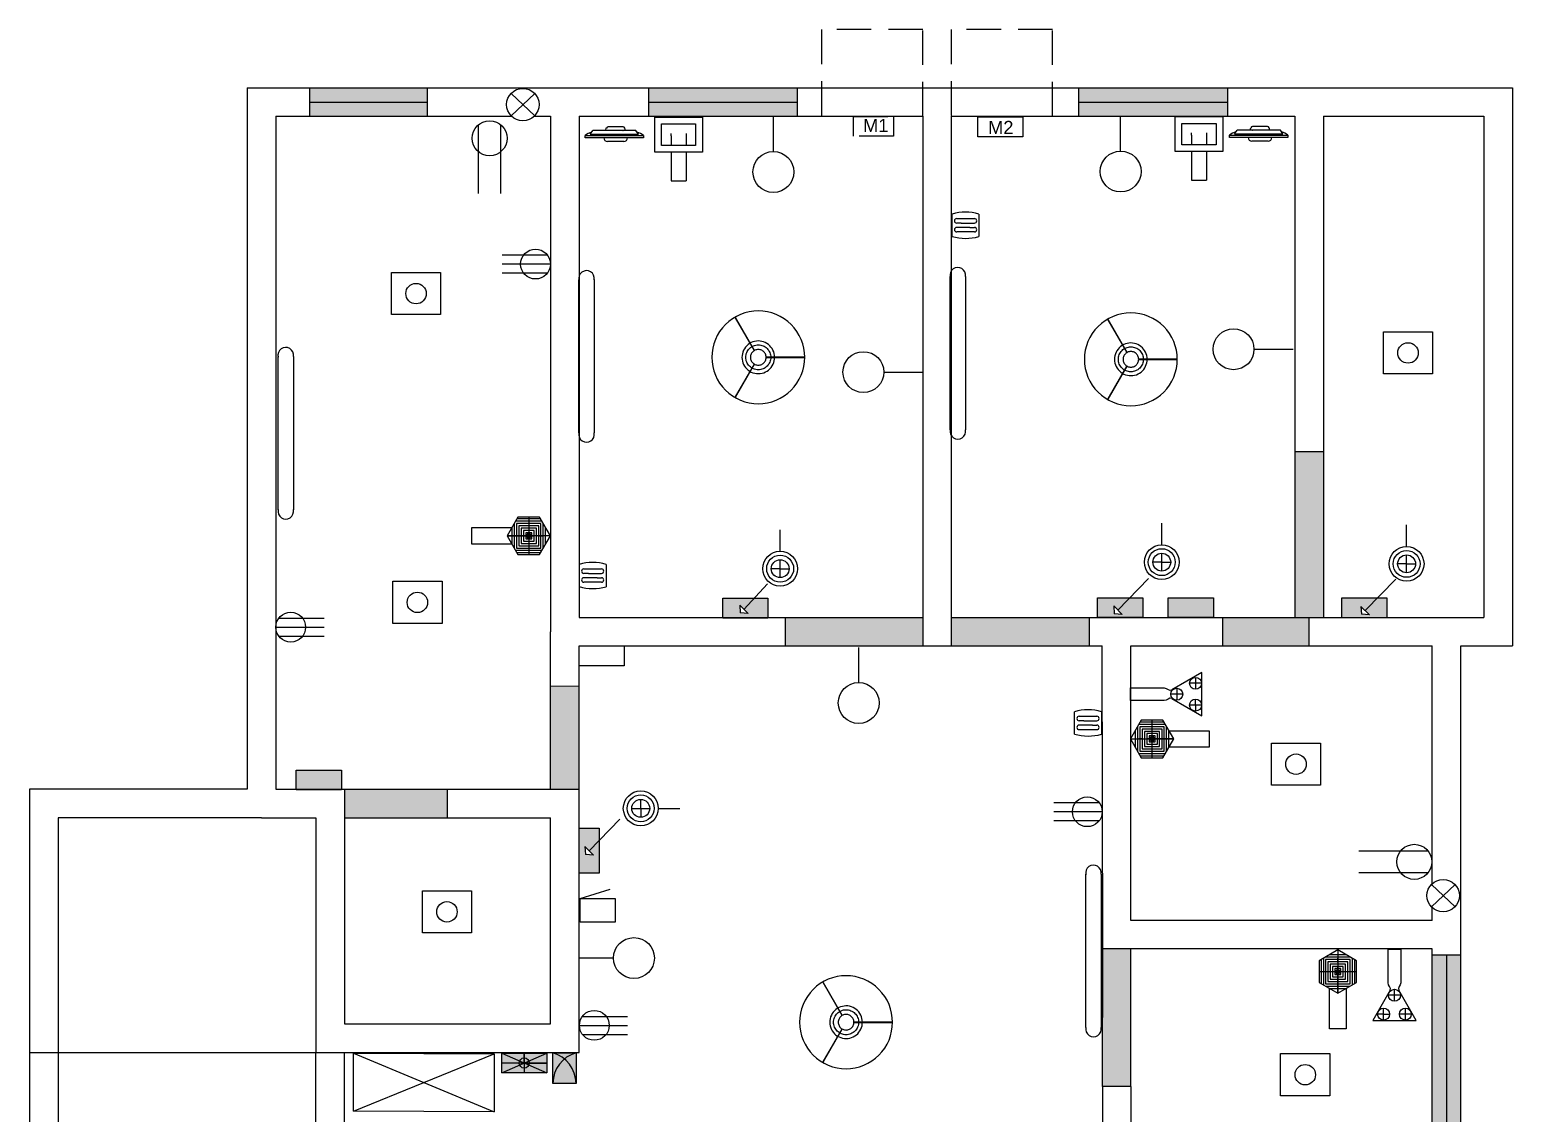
# Model space of a CAD drawing. Header units: feet. Extents: x 388 to 448, y -10 to 242.
# Drawn here: x 397.69 to 440.84, y 209.99 to 241.53 of the extents above; entities that cross this region are included whole.
import ezdxf

# ---------------------------------------------------------------- set-up
doc = ezdxf.new("R2010")
doc.units = ezdxf.units.FT
doc.header["$MEASUREMENT"] = 0
doc.linetypes.add('CENTER2', pattern=[1.125, 0.75, -0.125, 0.125, -0.125])
doc.linetypes.add('DASHEDX2', pattern=[1.5, 1, -0.5])
doc.styles.get("Standard").update_dxf_attribs({"font": 'arial.ttf'})

# ---------------------------------------------------------------- blocks, each defined once
blk = doc.blocks.new('FRISBI_PL')
for points in [[(-29.56, -2.91), (-29.13, -5.79), (-28.42, -8.62), (-27.44, -11.37), (-26.19, -14), (-24.7, -16.5), (-22.96, -18.84), (-21, -21), (-18.84, -22.96), (-16.5, -24.7), (-14, -26.19), (-11.37, -27.44), (-8.62, -28.42), (-5.79, -29.13), (-2.91, -29.56), (0, -29.7), (2.91, -29.56), (5.79, -29.13), (8.62, -28.42), (11.37, -27.44), (14, -26.19), (16.5, -24.7), (18.84, -22.96), (21, -21), (22.96, -18.84), (24.7, -16.5), (26.19, -14), (27.44, -11.37), (28.42, -8.62), (29.13, -5.79), (29.56, -2.91), (29.7, 0), (29.56, 2.91), (29.13, 5.79), (28.42, 8.62), (27.44, 11.37), (26.19, 14), (24.7, 16.5), (22.96, 18.84), (21, 21), (18.84, 22.96), (16.5, 24.7), (14, 26.19), (11.37, 27.44), (8.62, 28.42), (5.79, 29.13), (2.91, 29.56), (0, 29.7), (-2.91, 29.56), (-5.79, 29.13), (-8.62, 28.42), (-11.37, 27.44), (-14, 26.19), (-16.5, 24.7), (-18.84, 22.96), (-21, 21), (-22.96, 18.84), (-24.7, 16.5), (-26.19, 14), (-27.44, 11.37), (-28.42, 8.62), (-29.13, 5.79), (-29.56, 2.91), (-29.7, 0)], [(-5.01, 0), (-4.97, -0.56), (-4.88, -1.11), (-4.72, -1.65), (-4.51, -2.17), (-4.24, -2.66), (-3.91, -3.12), (-3.54, -3.54), (-3.12, -3.91), (-2.66, -4.24), (-2.17, -4.51), (-1.65, -4.72), (-1.11, -4.88), (-0.56, -4.97), (0, -5.01), (0.56, -4.97), (1.11, -4.88), (1.65, -4.72), (2.17, -4.51), (2.66, -4.24), (3.12, -3.91), (3.54, -3.54), (3.91, -3.12), (4.24, -2.66), (4.51, -2.17), (4.72, -1.65), (4.88, -1.11), (4.97, -0.56), (5.01, 0), (4.97, 0.56), (4.88, 1.11), (4.72, 1.65), (4.51, 2.17), (4.24, 2.66), (3.91, 3.12), (3.54, 3.54), (3.12, 3.91), (2.66, 4.24), (2.17, 4.51), (1.65, 4.72), (1.11, 4.88), (0.56, 4.97), (0, 5.01), (-0.56, 4.97), (-1.11, 4.88), (-1.65, 4.72), (-2.17, 4.51), (-2.66, 4.24), (-3.12, 3.91), (-3.54, 3.54), (-3.91, 3.12), (-4.24, 2.66), (-4.51, 2.17), (-4.72, 1.65), (-4.88, 1.11), (-4.97, 0.56)]]:
    blk.add_lwpolyline(points, close=True)
for points in [[(-2.41, 4.38), (-14.55, 25.41), (-14.56, 25.42), (-14.57, 25.43), (-14.59, 25.44), (-14.6, 25.45), (-14.62, 25.45), (-14.64, 25.45), (-14.65, 25.45), (-14.67, 25.44), (-14.69, 25.44), (-14.7, 25.43), (-14.71, 25.42), (-14.72, 25.4), (-14.73, 25.39), (-14.74, 25.37), (-14.74, 25.35), (-14.74, 25.34), (-14.73, 25.32), (-14.73, 25.31), (-2.59, 4.28)], [(10.44, 0.1), (10.37, 1.23), (10.16, 2.38), (9.83, 3.51), (9.38, 4.59), (8.8, 5.61), (8.12, 6.56), (7.34, 7.43), (6.46, 8.2), (5.5, 8.87), (4.47, 9.43), (3.39, 9.87), (2.26, 10.19), (1.11, 10.38), (-0.06, 10.44), (-1.23, 10.37), (-2.38, 10.16), (-3.51, 9.83), (-4.59, 9.38), (-5.12, 9.08)], [(-10.38, 1.11), (-10.44, -0.06), (-10.37, -1.23), (-10.16, -2.38), (-9.83, -3.51), (-9.38, -4.59), (-8.8, -5.61), (-8.12, -6.56), (-7.34, -7.43), (-6.46, -8.2), (-5.5, -8.87), (-5.3, -8.98)], [(-5.3, 8.98), (-5.61, 8.8), (-6.56, 8.12), (-7.43, 7.34), (-8.2, 6.46), (-8.87, 5.5), (-9.43, 4.47), (-9.87, 3.39), (-10.19, 2.26), (-10.38, 1.11)], [(-8, 0), (-7.96, 0.78), (-7.84, 1.56), (-7.65, 2.32), (-7.39, 3.06), (-7.05, 3.77), (-6.65, 4.44), (-6.18, 5.07), (-5.65, 5.65), (-5.07, 6.18), (-4.44, 6.65), (-4.08, 6.87)], [(-4.08, -6.87), (-4.44, -6.65), (-5.07, -6.18), (-5.65, -5.65), (-6.18, -5.07), (-6.65, -4.44), (-7.05, -3.77), (-7.39, -3.06), (-7.65, -2.32), (-7.84, -1.56), (-7.96, -0.78), (-8, 0)], [(-3.91, 6.97), (-3.77, 7.05), (-3.06, 7.39), (-2.32, 7.65), (-1.56, 7.84), (-0.78, 7.96), (0, 8), (0.78, 7.96), (1.56, 7.84), (2.32, 7.65), (3.06, 7.39), (3.77, 7.05), (4.44, 6.65), (5.07, 6.18), (5.65, 5.65), (6.18, 5.07), (6.65, 4.44), (7.05, 3.77), (7.39, 3.06), (7.65, 2.32), (7.84, 1.56), (7.96, 0.78), (7.99, 0.1)], [(5, -0.1), (29.28, -0.1), (29.3, -0.1), (29.31, -0.09), (29.33, -0.09), (29.34, -0.08), (29.35, -0.06), (29.36, -0.05), (29.37, -0.03), (29.37, -0.02), (29.37, 0), (29.37, 0.02), (29.37, 0.03), (29.36, 0.05), (29.35, 0.06), (29.34, 0.08), (29.33, 0.09), (29.31, 0.09), (29.3, 0.1), (29.28, 0.1), (5, 0.1)], [(-2.59, -4.28), (-14.73, -25.31), (-14.73, -25.32), (-14.74, -25.34), (-14.74, -25.35), (-14.74, -25.37), (-14.73, -25.39), (-14.72, -25.4), (-14.71, -25.42), (-14.7, -25.43), (-14.69, -25.44), (-14.67, -25.44), (-14.65, -25.45), (-14.64, -25.45), (-14.62, -25.45), (-14.6, -25.45), (-14.59, -25.44), (-14.57, -25.43), (-14.56, -25.42), (-14.55, -25.41), (-2.41, -4.38)], [(-5.12, -9.08), (-4.47, -9.43), (-3.39, -9.87), (-2.26, -10.19), (-1.11, -10.38), (0.06, -10.44), (1.23, -10.37), (2.38, -10.16), (3.51, -9.83), (4.59, -9.38), (5.61, -8.8), (6.56, -8.12), (7.43, -7.34), (8.2, -6.46), (8.87, -5.5), (9.43, -4.47), (9.87, -3.39), (10.19, -2.26), (10.38, -1.11), (10.43, -0.1)], [(7.99, -0.1), (7.96, -0.78), (7.84, -1.56), (7.65, -2.32), (7.39, -3.06), (7.05, -3.77), (6.65, -4.44), (6.18, -5.07), (5.65, -5.65), (5.07, -6.18), (4.44, -6.65), (3.77, -7.05), (3.06, -7.39), (2.32, -7.65), (1.56, -7.84), (0.78, -7.96), (0, -8), (-0.78, -7.96), (-1.56, -7.84), (-2.32, -7.65), (-3.06, -7.39), (-3.77, -7.05), (-3.91, -6.97)]]:
    blk.add_lwpolyline(points)
blk = doc.blocks.new('Tv 05_top_cad-block.com')
at = {"color": 0, "lineweight": -2}
blk.add_line((276, -50), (-311, -50), dxfattribs=at)
for points in [[(101, 0), (-101, 0)], [(-345, -100), (-311, -50)], [(-345, -100), (311, -100)], [(-134, -50), (-126, -18)], [(110, -200), (-110, -200)], [(134, -50), (126, -18)], [(311, -100), (276, -50)]]:
    blk.add_lwpolyline(points, dxfattribs=at)
blk.add_lwpolyline([(-412, -120), (378, -120), (378, -150), (-412, -150)], close=True, dxfattribs=at)
for centre, radius, start, end in [((-101, -25), 25, 90, 164.7609), ((101, -25), 25, 15.2391, 90), ((-285, -257), 187, 103.3665, 132.9123), ((-110, -150), 50, 180, 270), ((-101, -25), 25, 266.5195, 273.4805), ((101, -25), 25, 266.5195, 273.4805), ((110, -150), 50, 270, 0), ((250, -257), 187, 47.0877, 76.6335)]:
    blk.add_arc(centre, radius, start, end, dxfattribs=at)
blk = doc.blocks.new('*U49')
at = {"color": 0, "linetype": 'CENTER2', "transparency": 16777216}
blk.add_line((0, -0.539), (0, 0.539), dxfattribs=at)
blk = doc.blocks.new('*U50')
at = {"color": 0, "linetype": 'CENTER2', "transparency": 16777216}
blk.add_line((0.539, 0), (-0.539, 0), dxfattribs=at)
blk = doc.blocks.new('*U51')
at = {"color": 0, "linetype": 'CENTER2', "transparency": 16777216}
blk.add_line((-0.539, 0), (0.539, 0), dxfattribs=at)

msp = doc.modelspace()

# ---------------------------------------------------------------- hatches: boundary and pattern name
at = {"linetype": 'Continuous', "true_color": 0x58ba48}
h = msp.add_hatch(color=85, dxfattribs=at)
h.dxf.hatch_style = 1
h.paths.add_polyline_path([(439.336, 196.8), (438.921, 196.8), (438.921, 189.681), (439.336, 189.681)])
h.paths.add_polyline_path([(438.921, 196.8), (438.506, 196.8), (438.506, 189.681), (438.921, 189.681)])
h.paths.add_polyline_path([(437.339, 177.118), (430.91, 177.118), (430.91, 176.703), (437.339, 176.703)])
h.paths.add_polyline_path([(437.339, 176.703), (430.91, 176.703), (430.91, 176.288), (437.339, 176.288)])
h.paths.add_polyline_path([(405.302, 177.118), (402.266, 177.118), (399.837, 177.116), (399.837, 177.118), (399.104, 177.118), (399.104, 176.702), (405.302, 176.705)])
h.paths.add_polyline_path([(405.302, 176.705), (399.104, 176.702), (399.104, 176.288), (405.302, 176.288)])
h.paths.add_polyline_path([(414.738, 177.118), (410.572, 177.118), (410.572, 177.107), (409.183, 177.107), (408.832, 177.109), (408.832, 176.703), (414.738, 176.703)])
h.paths.add_polyline_path([(414.738, 176.703), (408.832, 176.703), (408.832, 176.288), (414.738, 176.288)])
h.paths.add_polyline_path([(409.25, 239.842), (405.834, 239.842), (405.834, 239.427), (409.25, 239.427)])
h.paths.add_polyline_path([(409.25, 239.427), (405.834, 239.427), (405.834, 239.012), (409.25, 239.012)])
h.paths.add_polyline_path([(420.022, 239.842), (415.701, 239.842), (415.701, 239.427), (420.022, 239.427)])
h.paths.add_polyline_path([(420.022, 239.427), (415.701, 239.427), (415.701, 239.012), (420.022, 239.012)])
h.paths.add_polyline_path([(432.56, 239.842), (428.221, 239.842), (428.221, 239.427), (432.56, 239.427)])
h.paths.add_polyline_path([(432.56, 239.427), (428.221, 239.427), (428.221, 239.012), (432.56, 239.012)])
h.paths.add_polyline_path([(439.336, 214.597), (438.921, 214.597), (438.921, 206.956), (439.336, 206.956)])
h.paths.add_polyline_path([(438.921, 214.597), (438.506, 214.597), (438.506, 206.956), (438.921, 206.956)])
at = {"linetype": 'Continuous', "true_color": 0x939598}
h = msp.add_hatch(color=252, dxfattribs=at)
h.dxf.hatch_style = 1
h.paths.add_polyline_path([(434.506, 224.426), (435.336, 224.426), (435.336, 229.243), (434.506, 229.243)])
h.paths.add_polyline_path([(432.407, 224.426), (432.407, 223.596), (434.921, 223.596), (434.921, 224.426)])
at = {"linetype": 'Continuous', "true_color": 0x735b54}
h = msp.add_hatch(color=37, dxfattribs=at)
h.dxf.hatch_style = 1
h.paths.add_polyline_path([(412.057, 203.54), (410.741, 203.54), (410.741, 202.963), (412.057, 202.963)])
h.paths.add_polyline_path([(428.892, 206.876), (428.315, 206.876), (428.315, 205.56), (428.892, 205.56)])
h.paths.add_polyline_path([(433.942, 207.358), (432.625, 207.358), (432.625, 206.781), (433.942, 206.781)])
h.paths.add_polyline_path([(427.097, 186.146), (426.52, 186.146), (426.52, 184.83), (427.097, 184.83)])
h.paths.add_polyline_path([(419.824, 190.201), (419.247, 190.201), (419.247, 189.66), (419.566, 189.439), (419.667, 189.58), (419.687, 189.352), (419.465, 189.298), (419.566, 189.439), (419.247, 189.66), (419.247, 188.885), (419.824, 188.885)])
h.paths.add_polyline_path([(414.973, 202.098), (413.657, 202.098), (413.657, 201.52), (413.879, 201.52), (414.259, 201.897), (414.139, 202.022), (414.367, 202), (414.379, 201.772), (414.259, 201.897), (413.879, 201.52), (414.973, 201.52)])
h.paths.add_polyline_path([(406.007, 204.256), (405.43, 204.256), (405.43, 202.94), (406.007, 202.94)])
h.paths.add_polyline_path([(436.911, 224.995), (435.871, 224.995), (435.871, 224.426), (437.187, 224.426), (437.187, 224.995), (436.911, 224.995), (436.551, 224.625), (436.674, 224.502), (436.446, 224.52), (436.429, 224.748), (436.551, 224.625)])
h.paths.add_polyline_path([(432.135, 225), (430.819, 225), (430.819, 224.426), (432.135, 224.426)])
h.paths.add_polyline_path([(430.079, 225), (429.707, 225), (429.358, 224.64), (429.48, 224.517), (429.252, 224.535), (429.236, 224.763), (429.358, 224.64), (429.707, 225), (428.763, 225), (428.763, 224.426), (430.079, 224.426)])
h.paths.add_polyline_path([(418.349, 224.784), (418.471, 224.66), (418.773, 224.988), (417.856, 224.988), (417.856, 224.426), (419.172, 224.426), (419.172, 224.988), (418.773, 224.988), (418.471, 224.66), (418.592, 224.537), (418.364, 224.556)])
h.paths.add_polyline_path([(406.761, 219.983), (405.445, 219.983), (405.445, 219.426), (406.761, 219.426)])
h.paths.add_polyline_path([(414.258, 218.297), (413.68, 218.297), (413.68, 216.98), (414.258, 216.98), (414.258, 217.932), (413.968, 217.635), (414.091, 217.512), (413.863, 217.529), (413.846, 217.758), (413.968, 217.635), (414.258, 217.932)])
h.paths.add_polyline_path([(430.001, 197.103), (428.685, 197.103), (428.685, 196.526), (429.016, 196.526), (429.226, 196.752), (429.101, 196.872), (429.329, 196.859), (429.351, 196.632), (429.226, 196.752), (429.016, 196.526), (430.001, 196.526)])
at = {"linetype": 'Continuous', "true_color": 0x939598}
h = msp.add_hatch(color=252, dxfattribs=at)
h.dxf.hatch_style = 1
h.paths.add_polyline_path([(428.52, 223.596), (428.52, 224.426), (424.506, 224.426), (424.506, 223.596)])
h.paths.add_polyline_path([(419.675, 224.426), (419.675, 223.596), (423.676, 223.596), (423.676, 224.426)])
h = msp.add_hatch(color=252, dxfattribs=at)
h.dxf.hatch_style = 1
h.paths.add_polyline_path([(412.846, 219.426), (413.676, 219.426), (413.676, 222.434), (412.846, 222.425)])
h.paths.add_polyline_path([(409.847, 218.596), (409.847, 219.426), (406.846, 219.426), (406.846, 218.596)])
at = {"linetype": 'DASHEDX2', "true_color": 0x939598}
h = msp.add_hatch(color=252, dxfattribs=at)
h.dxf.hatch_style = 1
h.paths.add_polyline_path([(426.506, 189.118), (425.676, 189.118), (425.676, 186.617), (426.506, 186.617)])
h.paths.add_polyline_path([(429.736, 214.778), (428.922, 214.778), (428.906, 210.777), (429.736, 210.777)])
at = {"linetype": 'Continuous', "true_color": 0x727430}
h = msp.add_hatch(color=67, dxfattribs=at)
h.dxf.hatch_style = 1
h.paths.add_polyline_path([(412.081, 211.747), (411.423, 211.747), (411.946, 211.518, -0.297702), (412.081, 211.606)])
h.paths.add_polyline_path([(412.739, 211.747), (412.217, 211.518, -0.103722), (412.229, 211.458), (412.739, 211.458)])
h.paths.add_polyline_path([(412.739, 211.747), (412.081, 211.747), (412.081, 211.606, -0.297702), (412.217, 211.518)])
h.paths.add_polyline_path([(412.217, 211.399, -0.297702), (412.081, 211.31), (412.081, 211.169), (412.739, 211.169)])
h.paths.add_polyline_path([(412.739, 211.458), (412.229, 211.458, -0.103722), (412.217, 211.399), (412.739, 211.169)])
h.paths.add_polyline_path([(412.081, 211.31, -0.297702), (411.946, 211.399), (411.423, 211.169), (412.081, 211.169)])
h.paths.add_polyline_path([(411.946, 211.399, -0.103722), (411.933, 211.458), (411.423, 211.458), (411.423, 211.169)])
h.paths.add_polyline_path([(411.423, 211.747), (411.423, 211.458), (411.933, 211.458, -0.103722), (411.946, 211.518)])
h.paths.add_polyline_path([(412.081, 211.606), (412.081, 211.458), (412.217, 211.518, 0.297702)])
h.paths.add_polyline_path([(412.229, 211.458), (412.081, 211.458), (412.217, 211.399, 0.103722)])
h.paths.add_polyline_path([(412.217, 211.518), (412.081, 211.458), (412.229, 211.458, 0.103722)])
h.paths.add_polyline_path([(412.081, 211.606, 0.297702), (411.946, 211.518), (412.081, 211.458)])
h.paths.add_polyline_path([(411.946, 211.518, 0.103722), (411.933, 211.458), (412.081, 211.458)])
h.paths.add_polyline_path([(412.081, 211.458), (411.933, 211.458, 0.103722), (411.946, 211.399)])
h.paths.add_polyline_path([(412.081, 211.458), (411.946, 211.399, 0.297702), (412.081, 211.31)])
h.paths.add_polyline_path([(412.217, 211.399), (412.081, 211.458), (412.081, 211.31, 0.297702)])
at = {"linetype": 'Continuous', "true_color": 0x7aafdf}
h = msp.add_hatch(color=143, dxfattribs=at)
h.dxf.hatch_style = 1
h.paths.add_polyline_path([(413.251, 211.577, 0.104018), (412.915, 211.752), (412.915, 210.866, -0.224337)])
h.paths.add_polyline_path([(413.251, 211.577, 0.224337), (412.915, 210.866), (413.586, 210.866, 0.224337)])
h.paths.add_polyline_path([(413.586, 211.752, 0.104018), (413.251, 211.577, -0.224337), (413.586, 210.866)])
h.paths.add_polyline_path([(413.586, 211.752), (412.915, 211.752, -0.104018), (413.251, 211.577, -0.104018)])

# ---------------------------------------------------------------- linework, layer by layer
at = {"linetype": 'DASHEDX2'}
for p, q in [((423.676, 241.535), (420.727, 241.535)), ((420.727, 241.535), (420.727, 239.012)), ((423.676, 239.012), (423.676, 241.535)), ((427.455, 241.535), (424.506, 241.535)), ((424.506, 241.535), (424.506, 239.012)), ((427.455, 239.012), (427.455, 241.535))]:
    msp.add_line(p, q, dxfattribs=at)
for p, q in [((404.016, 239.842), (413.261, 239.842)), ((404.016, 239.842), (404.016, 219.426)), ((413.261, 239.842), (424.091, 239.842)), ((424.091, 239.842), (434.921, 239.842)), ((434.921, 239.842), (440.836, 239.842)), ((440.836, 239.842), (440.836, 223.596)), ((404.846, 239.012), (411.714, 239.012)), ((404.846, 239.012), (404.846, 219.426)), ((412.366, 239.012), (412.846, 239.012)), ((412.846, 239.012), (412.846, 224.011)), ((413.676, 239.012), (423.676, 239.012)), ((413.676, 239.012), (413.676, 224.426)), ((423.676, 239.012), (423.676, 223.596)), ((424.506, 239.012), (434.506, 239.012)), ((424.506, 239.012), (424.506, 223.596)), ((434.506, 239.012), (434.506, 224.426)), ((435.336, 239.012), (440.006, 239.012)), ((435.336, 239.012), (435.336, 224.426)), ((440.006, 239.012), (440.006, 224.426)), ((435.336, 229.243), (434.506, 229.243)), ((413.676, 224.426), (423.676, 224.426)), ((419.675, 224.426), (419.675, 223.596)), ((424.506, 224.426), (428.52, 224.426)), ((428.52, 224.426), (432.407, 224.426)), ((428.52, 224.426), (428.52, 223.596)), ((432.407, 224.426), (440.006, 224.426)), ((432.407, 223.596), (432.407, 224.426)), ((434.921, 224.426), (440.006, 224.426)), ((434.921, 223.596), (434.921, 224.426)), ((412.846, 219.426), (412.846, 224.011)), ((413.676, 223.596), (428.52, 223.596)), ((413.676, 219.426), (413.676, 223.596)), ((423.676, 223.596), (424.506, 223.596)), ((428.52, 223.596), (428.899, 223.596)), ((428.922, 214.778), (428.899, 223.596)), ((429.736, 215.608), (429.736, 223.596)), ((429.736, 223.596), (432.407, 223.596)), ((432.407, 223.596), (438.506, 223.596)), ((438.506, 216.628), (438.506, 223.596)), ((439.336, 215.193), (439.336, 223.596)), ((439.336, 223.596), (440.836, 223.596)), ((412.846, 222.425), (413.676, 222.434)), ((397.686, 219.426), (397.686, 212.181)), ((404.016, 219.426), (397.686, 219.426)), ((404.846, 219.426), (406.846, 219.426)), ((406.846, 219.426), (406.846, 212.596)), ((406.846, 219.426), (413.676, 219.426)), ((409.847, 218.596), (409.847, 219.426)), ((413.676, 211.766), (413.676, 219.426)), ((398.516, 218.596), (398.516, 212.181)), ((404.431, 218.596), (398.516, 218.596)), ((404.431, 218.596), (406.016, 218.596)), ((406.016, 218.596), (406.016, 211.766)), ((406.846, 218.596), (412.846, 218.596)), ((412.846, 212.596), (412.846, 218.596)), ((438.506, 215.608), (438.506, 216.032)), ((438.506, 215.608), (429.736, 215.608)), ((439.336, 206.363), (439.336, 215.193)), ((438.506, 214.778), (428.922, 214.778)), ((438.506, 206.778), (438.506, 214.778)), ((406.846, 212.596), (412.846, 212.596)), ((397.686, 212.181), (397.686, 202.521)), ((398.516, 212.181), (398.516, 202.521)), ((397.686, 211.766), (413.676, 211.766)), ((406.016, 202.948), (406.016, 211.766)), ((406.846, 202.948), (406.846, 211.766)), ((428.906, 210.777), (428.906, 197.948)), ((429.736, 210.777), (428.906, 210.777)), ((429.736, 210.777), (429.736, 197.948))]:
    msp.add_line(p, q)
at = {"linetype": 'Continuous'}
for p, q in [((405.834, 239.842), (405.834, 239.012)), ((409.25, 239.842), (409.25, 239.012)), ((411.696, 239.677), (412.384, 239.03)), ((411.696, 239.03), (412.384, 239.677)), ((415.701, 239.012), (415.701, 239.842)), ((420.022, 239.842), (420.022, 239.012)), ((428.221, 239.012), (428.221, 239.842)), ((432.56, 239.012), (432.56, 239.842)), ((405.834, 239.427), (409.25, 239.427)), ((415.701, 239.427), (420.022, 239.427)), ((428.221, 239.427), (432.56, 239.427)), ((419.331, 237.988), (419.331, 239.012)), ((429.437, 238.001), (429.437, 239.012)), ((416.353, 238.445), (416.353, 238.167)), ((416.791, 238.445), (416.791, 238.167)), ((431.498, 238.46), (431.498, 238.182)), ((431.935, 238.46), (431.935, 238.182)), ((416.353, 237.969), (416.353, 237.138)), ((416.791, 237.969), (416.791, 237.138)), ((431.498, 237.984), (431.498, 237.153)), ((431.935, 237.984), (431.935, 237.153)), ((416.353, 237.138), (416.791, 237.138)), ((431.498, 237.153), (431.935, 237.153)), ((424.797, 235.904), (424.666, 235.904)), ((424.797, 235.778), (424.666, 235.778)), ((425.049, 235.904), (425.181, 235.904)), ((425.049, 235.778), (425.181, 235.778)), ((412.754, 234.974), (411.438, 234.974)), ((412.842, 234.712), (411.438, 234.712)), ((412.754, 234.45), (411.438, 234.45)), ((433.317, 232.232), (434.461, 232.232)), ((422.546, 231.567), (423.69, 231.567)), ((412.211, 227.349), (412.211, 226.256)), ((419.527, 226.352), (419.527, 226.98)), ((430.633, 226.543), (430.633, 227.172)), ((437.758, 226.493), (437.758, 227.122)), ((412.842, 226.803), (411.58, 226.803)), ((430.633, 226.036), (430.633, 226.296)), ((437.758, 225.986), (437.758, 226.246)), ((413.946, 225.709), (413.815, 225.709)), ((414.198, 225.709), (414.33, 225.709)), ((419.527, 225.845), (419.267, 225.845)), ((419.527, 225.845), (419.527, 226.104)), ((419.527, 225.585), (419.527, 225.845)), ((419.527, 225.845), (419.787, 225.845)), ((430.633, 226.036), (430.373, 226.036)), ((430.633, 225.776), (430.633, 226.036)), ((430.633, 226.036), (430.893, 226.036)), ((437.758, 225.986), (437.498, 225.986)), ((437.758, 225.726), (437.758, 225.986)), ((437.758, 225.986), (438.018, 225.986)), ((413.946, 225.583), (413.815, 225.583)), ((414.198, 225.583), (414.33, 225.583)), ((419.158, 225.406), (418.471, 224.66)), ((430.249, 225.557), (429.358, 224.64)), ((437.442, 225.542), (436.551, 224.625)), ((404.937, 224.406), (406.253, 224.406)), ((418.592, 224.537), (418.349, 224.784)), ((418.349, 224.784), (418.364, 224.556)), ((418.592, 224.537), (418.364, 224.556)), ((429.48, 224.517), (429.236, 224.763)), ((429.236, 224.763), (429.252, 224.535)), ((429.48, 224.517), (429.252, 224.535)), ((436.674, 224.502), (436.429, 224.748)), ((436.429, 224.748), (436.446, 224.52)), ((436.674, 224.502), (436.446, 224.52)), ((404.849, 224.144), (406.253, 224.144)), ((404.937, 223.882), (406.253, 223.882)), ((421.814, 222.532), (421.814, 223.556)), ((431.616, 222.683), (431.616, 222.335)), ((431.068, 222.366), (431.068, 222.018)), ((431.79, 222.509), (431.442, 222.509)), ((431.242, 222.192), (430.894, 222.192)), ((431.79, 221.875), (431.442, 221.875)), ((431.616, 221.875), (431.616, 222.049)), ((431.616, 221.875), (431.616, 221.702)), ((428.361, 221.418), (428.229, 221.418)), ((428.613, 221.418), (428.745, 221.418)), ((430.351, 220.344), (430.351, 221.436)), ((428.361, 221.292), (428.229, 221.292)), ((428.613, 221.292), (428.745, 221.292)), ((429.72, 220.89), (430.982, 220.89)), ((415.211, 218.87), (415.47, 218.87)), ((415.47, 218.87), (415.47, 219.13)), ((415.47, 218.87), (415.73, 218.87)), ((415.47, 218.87), (415.47, 218.61)), ((415.978, 218.87), (416.606, 218.87)), ((428.812, 219.032), (427.496, 219.032)), ((428.9, 218.771), (427.496, 218.771)), ((414.859, 218.551), (413.968, 217.635)), ((428.812, 218.509), (427.496, 218.509)), ((414.091, 217.512), (413.846, 217.758)), ((413.846, 217.758), (413.863, 217.529)), ((414.091, 217.512), (413.863, 217.529)), ((438.479, 216.653), (439.167, 216.006)), ((438.479, 216.006), (439.167, 216.653)), ((413.703, 216.247), (414.585, 216.513)), ((414.675, 214.513), (413.676, 214.513)), ((428.906, 210.777), (428.922, 214.778)), ((429.736, 210.777), (429.736, 214.778)), ((435.759, 214.748), (435.759, 213.486)), ((439.336, 214.597), (438.506, 214.597)), ((438.921, 214.597), (438.921, 206.956)), ((435.212, 214.117), (436.305, 214.117)), ((437.406, 213.255), (437.406, 213.603)), ((437.58, 213.429), (437.232, 213.429)), ((413.772, 212.816), (415.088, 212.816)), ((437.089, 212.88), (436.915, 212.88)), ((437.089, 212.706), (437.089, 213.054)), ((437.089, 212.88), (437.263, 212.88)), ((437.896, 212.88), (437.548, 212.88)), ((437.722, 212.706), (437.722, 213.054)), ((413.684, 212.554), (415.088, 212.554)), ((413.772, 212.292), (415.088, 212.292)), ((407.114, 211.74), (411.206, 210.037)), ((407.114, 210.053), (411.206, 211.725)), ((411.423, 211.169), (412.739, 211.747)), ((411.423, 211.747), (412.739, 211.169)), ((412.739, 211.458), (411.423, 211.458)), ((412.081, 211.458), (412.081, 211.747)), ((412.081, 211.747), (412.081, 211.169)), ((412.081, 211.458), (412.739, 211.458))]:
    msp.add_line(p, q, dxfattribs=at)
for points in [[(410.753, 236.763), (410.753, 238.773)], [(411.39, 238.773), (411.39, 236.763)], [(416.353, 238.445), (416.353, 238.513)], [(416.791, 238.513), (416.791, 238.445)], [(431.498, 238.46), (431.498, 238.528)], [(431.935, 238.528), (431.935, 238.46)], [(424.534, 235.519), (424.534, 236.167)], [(424.666, 236.036), (425.181, 236.036)], [(425.313, 236.167), (425.313, 235.515)], [(425.181, 235.646), (424.666, 235.646)], [(424.797, 235.904), (425.049, 235.904)], [(425.049, 235.778), (424.797, 235.778)], [(424.478, 229.89), (424.478, 234.351)], [(424.92, 234.351), (424.92, 229.89)], [(413.673, 229.797), (413.673, 234.258)], [(414.115, 234.258), (414.115, 229.797)], [(404.918, 227.563), (404.918, 232.024)], [(405.36, 232.024), (405.36, 227.563)], [(411.721, 226.563), (410.551, 226.563), (410.551, 227.043), (411.721, 227.046)], [(411.721, 227.046), (411.721, 226.559)], [(411.788, 227.163), (411.788, 226.443)], [(411.788, 227.163), (411.788, 226.443)], [(412.598, 227.226), (411.824, 227.226)], [(412.598, 227.226), (411.824, 227.226)], [(412.559, 227.293), (411.863, 227.293)], [(412.634, 226.443), (412.634, 227.163)], [(412.634, 226.443), (412.634, 227.163)], [(412.701, 226.559), (412.701, 227.046)], [(411.824, 226.38), (412.598, 226.38)], [(411.824, 226.38), (412.598, 226.38)], [(411.863, 226.313), (412.559, 226.313)], [(413.683, 225.323), (413.683, 225.972)], [(413.815, 225.84), (414.33, 225.84)], [(413.946, 225.709), (414.198, 225.709)], [(414.462, 225.972), (414.462, 225.319)], [(414.33, 225.451), (413.815, 225.451)], [(414.198, 225.583), (413.946, 225.583)], [(430.922, 222.065), (431.799, 221.559), (431.799, 222.825), (430.922, 222.319)], [(430.702, 222.009), (429.721, 222.009), (429.721, 222.375), (430.702, 222.375)], [(428.098, 221.033), (428.098, 221.681)], [(428.229, 221.55), (428.745, 221.55)], [(428.361, 221.418), (428.613, 221.418)], [(428.876, 221.681), (428.876, 221.029)], [(430.699, 221.38), (430.003, 221.38)], [(428.745, 221.16), (428.229, 221.16)], [(428.613, 221.292), (428.361, 221.292)], [(429.861, 221.133), (429.861, 220.647)], [(429.928, 221.25), (429.928, 220.53)], [(429.928, 221.25), (429.928, 220.53)], [(430.738, 221.313), (429.964, 221.313)], [(430.738, 221.313), (429.964, 221.313)], [(430.774, 220.53), (430.774, 221.25)], [(430.774, 220.53), (430.774, 221.25)], [(430.841, 220.647), (430.841, 221.133)], [(430.841, 221.13), (432.011, 221.13), (432.011, 220.65), (430.841, 220.647)], [(429.964, 220.467), (430.738, 220.467)], [(429.964, 220.467), (430.738, 220.467)], [(430.003, 220.4), (430.699, 220.4)], [(436.371, 217.632), (438.382, 217.632)], [(428.426, 212.495), (428.426, 216.955)], [(428.867, 216.955), (428.867, 212.495)], [(438.382, 216.995), (436.371, 216.995)], [(435.268, 214.465), (435.268, 213.769)], [(435.336, 214.504), (435.336, 213.73)], [(435.336, 214.504), (435.336, 213.73)], [(436.119, 214.54), (435.399, 214.54)], [(436.119, 214.54), (435.399, 214.54)], [(436.002, 214.607), (435.515, 214.607)], [(436.182, 213.73), (436.182, 214.504)], [(436.182, 213.73), (436.182, 214.504)], [(436.249, 213.769), (436.249, 214.465)], [(437.222, 213.794), (437.222, 214.775), (437.589, 214.775), (437.589, 213.794)], [(435.399, 213.694), (436.119, 213.694)], [(435.399, 213.694), (436.119, 213.694)], [(435.515, 213.627), (436.002, 213.627)], [(435.999, 213.627), (435.999, 212.457), (435.519, 212.457), (435.515, 213.627)], [(437.279, 213.575), (436.772, 212.697), (438.039, 212.697), (437.532, 213.575)]]:
    msp.add_lwpolyline(points, dxfattribs=at)
for points in [[(415.878, 238.989), (417.266, 238.989), (417.266, 237.969), (415.878, 237.969)], [(416.076, 238.791), (417.068, 238.791), (417.068, 238.167), (416.076, 238.167)], [(425.277, 238.994), (426.593, 238.994), (426.593, 238.417), (425.277, 238.417)], [(431.022, 239.004), (432.411, 239.004), (432.411, 237.984), (431.022, 237.984)], [(431.22, 238.806), (432.212, 238.806), (432.212, 238.182), (431.22, 238.182)], [(408.214, 234.467), (409.647, 234.467), (409.647, 233.24), (408.214, 233.24)], [(437.083, 232.74), (438.516, 232.74), (438.516, 231.513), (437.083, 231.513)], [(412.842, 226.803), (412.526, 227.349), (411.895, 227.349), (411.58, 226.803), (411.895, 226.256), (412.526, 226.256)], [(411.855, 227.159), (411.855, 226.447), (412.567, 226.447), (412.567, 227.159)], [(411.922, 227.091), (411.922, 226.514), (412.5, 226.514), (412.5, 227.091)], [(411.99, 227.024), (411.99, 226.582), (412.432, 226.582), (412.432, 227.024)], [(411.99, 227.024), (411.99, 226.582), (412.432, 226.582), (412.432, 227.024)], [(412.057, 226.957), (412.057, 226.649), (412.365, 226.649), (412.365, 226.957)], [(412.057, 226.957), (412.057, 226.649), (412.365, 226.649), (412.365, 226.957)], [(412.124, 226.89), (412.124, 226.716), (412.298, 226.716), (412.298, 226.89)], [(412.163, 226.851), (412.163, 226.755), (412.259, 226.755), (412.259, 226.851)], [(412.163, 226.851), (412.163, 226.755), (412.259, 226.755), (412.259, 226.851)], [(412.191, 226.822), (412.191, 226.783), (412.231, 226.783), (412.231, 226.822)], [(408.254, 225.479), (409.687, 225.479), (409.687, 224.251), (408.254, 224.251)], [(417.856, 224.988), (419.172, 224.988), (419.172, 224.41), (417.856, 224.41)], [(428.763, 225), (430.079, 225), (430.079, 224.422), (428.763, 224.422)], [(430.819, 225), (432.135, 225), (432.135, 224.422), (430.819, 224.422)], [(435.871, 224.995), (437.187, 224.995), (437.187, 224.418), (435.871, 224.418)], [(413.676, 223.596), (414.992, 223.596), (414.992, 223.019), (413.676, 223.019)], [(429.72, 220.89), (430.035, 220.344), (430.666, 220.344), (430.982, 220.89), (430.666, 221.436), (430.035, 221.436)], [(430.707, 220.534), (430.707, 221.246), (429.995, 221.246), (429.995, 220.534)], [(430.64, 220.601), (430.64, 221.179), (430.062, 221.179), (430.062, 220.601)], [(430.572, 220.669), (430.572, 221.111), (430.13, 221.111), (430.13, 220.669)], [(430.572, 220.669), (430.572, 221.111), (430.13, 221.111), (430.13, 220.669)], [(430.505, 220.736), (430.505, 221.044), (430.197, 221.044), (430.197, 220.736)], [(430.505, 220.736), (430.505, 221.044), (430.197, 221.044), (430.197, 220.736)], [(430.438, 220.803), (430.438, 220.977), (430.264, 220.977), (430.264, 220.803)], [(430.399, 220.842), (430.399, 220.938), (430.303, 220.938), (430.303, 220.842)], [(430.399, 220.842), (430.399, 220.938), (430.303, 220.938), (430.303, 220.842)], [(430.371, 220.87), (430.371, 220.91), (430.331, 220.91), (430.331, 220.87)], [(433.823, 220.769), (435.256, 220.769), (435.256, 219.541), (433.823, 219.541)], [(405.445, 219.983), (406.761, 219.983), (406.761, 219.406), (405.445, 219.406)], [(414.258, 218.297), (414.258, 216.98), (413.68, 216.98), (413.68, 218.297)], [(409.114, 216.472), (410.547, 216.472), (410.547, 215.245), (409.114, 215.245)], [(413.703, 216.247), (414.725, 216.247), (414.725, 215.562), (413.703, 215.562)], [(435.759, 214.748), (435.212, 214.432), (435.212, 213.801), (435.759, 213.486), (436.305, 213.801), (436.305, 214.432)], [(435.403, 213.761), (436.115, 213.761), (436.115, 214.473), (435.403, 214.473)], [(435.47, 213.828), (436.047, 213.828), (436.047, 214.406), (435.47, 214.406)], [(435.537, 213.896), (435.98, 213.896), (435.98, 214.338), (435.537, 214.338)], [(435.537, 213.896), (435.98, 213.896), (435.98, 214.338), (435.537, 214.338)], [(435.605, 213.963), (435.913, 213.963), (435.913, 214.271), (435.605, 214.271)], [(435.605, 213.963), (435.913, 213.963), (435.913, 214.271), (435.605, 214.271)], [(435.672, 214.03), (435.846, 214.03), (435.846, 214.204), (435.672, 214.204)], [(435.711, 214.069), (435.807, 214.069), (435.807, 214.165), (435.711, 214.165)], [(435.711, 214.069), (435.807, 214.069), (435.807, 214.165), (435.711, 214.165)], [(435.739, 214.097), (435.778, 214.097), (435.778, 214.137), (435.739, 214.137)], [(407.114, 211.74), (411.206, 211.725), (411.206, 210.037), (407.114, 210.053)], [(411.423, 211.747), (412.739, 211.747), (412.739, 211.169), (411.423, 211.169)], [(412.915, 211.752), (413.586, 211.752), (413.586, 210.866), (412.915, 210.866)], [(434.092, 211.73), (435.525, 211.73), (435.525, 210.503), (434.092, 210.503)]]:
    msp.add_lwpolyline(points, close=True, dxfattribs=at)
at = {"linetype": 'DASHEDX2'}
msp.add_lwpolyline([(421.661, 239.009), (422.823, 239.009), (422.823, 238.433), (421.661, 238.433)], close=True, dxfattribs=at)
at = {"linetype": 'Continuous'}
for centre, radius in [((412.04, 239.354), 0.472), ((411.071, 238.375), 0.51), ((419.331, 237.392), 0.595), ((429.437, 237.406), 0.595), ((412.408, 234.712), 0.434), ((408.931, 233.853), 0.298), ((432.722, 232.232), 0.595), ((421.95, 231.567), 0.595), ((437.8, 232.126), 0.298), ((430.633, 226.036), 0.507), ((419.527, 225.845), 0.507), ((419.527, 225.845), 0.392), ((430.633, 226.036), 0.392), ((430.633, 226.036), 0.26), ((437.758, 225.986), 0.507), ((437.758, 225.986), 0.392), ((437.758, 225.986), 0.26), ((419.527, 225.845), 0.26), ((408.97, 224.865), 0.298), ((405.283, 224.144), 0.434), ((431.616, 222.509), 0.174), ((421.814, 221.937), 0.595), ((431.068, 222.192), 0.174), ((431.616, 221.875), 0.174), ((434.54, 220.155), 0.298), ((415.47, 218.87), 0.507), ((415.47, 218.87), 0.392), ((428.466, 218.771), 0.434), ((415.47, 218.87), 0.26), ((437.983, 217.313), 0.51), ((438.823, 216.33), 0.472), ((409.83, 215.858), 0.298), ((415.271, 214.513), 0.595), ((437.406, 213.429), 0.174), ((414.119, 212.554), 0.434), ((437.089, 212.88), 0.174), ((437.722, 212.88), 0.174), ((412.081, 211.458), 0.148), ((434.809, 211.117), 0.298)]:
    msp.add_circle(centre, radius, dxfattribs=at)
for centre, radius, start, end in [((424.923, 234.84), 1.384, 73.6617, 106.3383), ((424.666, 235.97), 0.0658, 90, 270), ((425.181, 235.97), 0.0658, 270, 90), ((424.666, 235.712), 0.0658, 90, 270), ((425.181, 235.712), 0.0658, 270, 90), ((424.93, 236.844), 1.384, 253.3624, 286.0395), ((413.893, 234.295), 0.226, 350.4875, 194.2323), ((424.697, 234.388), 0.226, 350.4875, 194.2323), ((405.137, 232.061), 0.226, 350.4875, 194.2323), ((413.894, 229.751), 0.226, 168.1276, 11.8724), ((424.699, 229.844), 0.226, 168.1276, 11.8724), ((405.139, 227.517), 0.226, 168.1276, 11.8724), ((414.072, 224.644), 1.384, 73.6617, 106.3383), ((413.815, 225.775), 0.0658, 90, 270), ((414.33, 225.775), 0.0658, 270, 90), ((414.079, 226.649), 1.384, 253.3624, 286.0395), ((413.815, 225.517), 0.0658, 90, 270), ((414.33, 225.517), 0.0658, 270, 90), ((428.487, 220.354), 1.384, 73.6617, 106.3383), ((428.229, 221.484), 0.0658, 90, 270), ((428.745, 221.484), 0.0658, 270, 90), ((428.494, 222.358), 1.384, 253.3624, 286.0395), ((428.229, 221.226), 0.0658, 90, 270), ((428.745, 221.226), 0.0658, 270, 90), ((428.645, 216.992), 0.226, 350.4875, 194.2323), ((428.646, 212.448), 0.226, 168.1276, 11.8724), ((413.835, 210.866), 0.92, 105.6694, 180), ((412.666, 210.866), 0.92, 0, 74.3306)]:
    msp.add_arc(centre, radius, start, end, dxfattribs=at)
for points in [[(430.702, 222.375), (430.778, 222.375), (430.856, 222.281), (430.922, 222.319)], [(430.922, 222.065), (430.856, 222.103), (430.778, 222.009), (430.702, 222.009)], [(437.279, 213.575), (437.317, 213.64), (437.222, 213.719), (437.222, 213.794)], [(437.589, 213.794), (437.589, 213.719), (437.495, 213.64), (437.532, 213.575)]]:
    msp.add_open_spline(points, degree=3, dxfattribs=at)

# ---------------------------------------------------------------- block references
for name, p, xscale, yscale, zscale in [('Tv 05_top_cad-block.com', (414.739, 238.711), 0.002147238879846518, 0.002147238879846518, 0.002147238879846518), ('Tv 05_top_cad-block.com', (433.493, 238.719), 0.002147238879846518, 0.002147238879846518, 0.002147238879846518), ('FRISBI_PL', (418.891, 231.998), 0.04552201153844953, 0.04552201153844953, 0.04552201153844953), ('FRISBI_PL', (429.734, 231.94), 0.04552201153844953, 0.04552201153844953, 0.04552201153844953), ('FRISBI_PL', (421.446, 212.645), 0.04552201153844953, 0.04552201153844953, 0.04552201153844953)]:
    msp.add_blockref(name, p, dxfattribs=dict(xscale=xscale, yscale=yscale, zscale=zscale))
at = {"linetype": 'CENTER2'}
for name, p in [('*U51', (412.14, 226.803)), ('*U50', (430.422, 220.89)), ('*U49', (435.759, 214.046))]:
    msp.add_blockref(name, p, dxfattribs=at)

# ---------------------------------------------------------------- texts
at = {"color": 3, "linetype": 'DASHEDX2', "char_height": 0.38, "attachment_point": 1}
for s, width, insert in [('M1', 7.86322, (421.94, 238.935)), ('M2', 6.42483, (425.58, 238.879))]:
    msp.add_mtext_dynamic_manual_height_columns(s, width=width, gutter_width=1, heights=[0], dxfattribs=dict(at, insert=insert))

doc.saveas('drawing.dxf')
